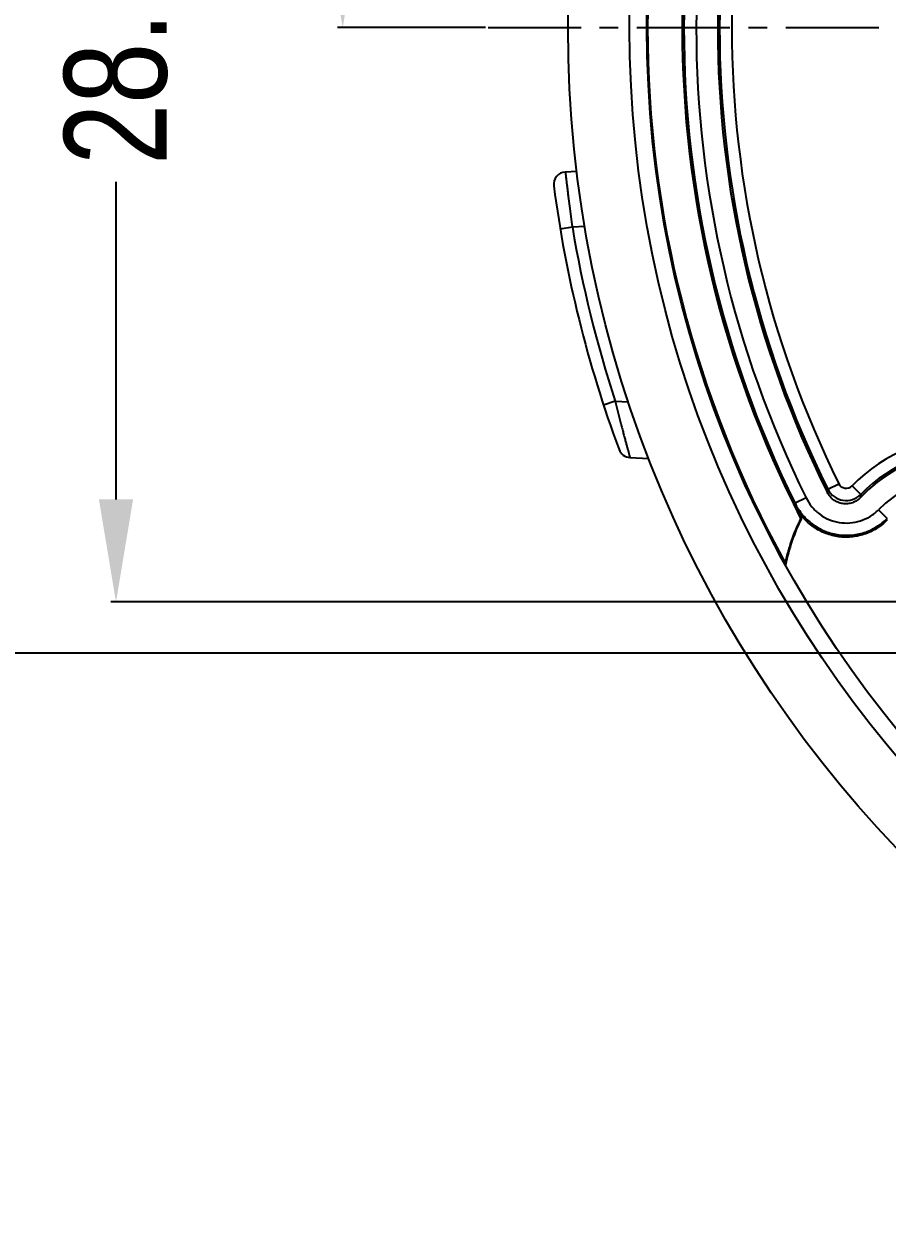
# Model space of a CAD drawing. Header units: millimetres. Extents: x -61 to 249, y -179 to 12.
# Drawn here: x 163.12 to 184.17, y -110.92 to -81.82 of the extents above; entities that cross this region are included whole.
import ezdxf

# ---------------------------------------------------------------- set-up
doc = ezdxf.new("R2010")
doc.units = ezdxf.units.MM
doc.header["$LTSCALE"] = 1.21
doc.header["$MEASUREMENT"] = 0
doc.header["$PDMODE"] = 3
doc.header["$PDSIZE"] = 0.3125
doc.linetypes.add('CENTER', pattern=[0.6, 0.375, -0.075, 0.075, -0.075])
doc.layers.get('0').update_dxf_attribs({"linetype": 'CONTINUOUS'})
doc.layers.get('DEFPOINTS').update_dxf_attribs({"linetype": 'CONTINUOUS'})
doc.layers.add('Dim', color=3, linetype='CONTINUOUS', lineweight=25)
doc.styles.get("Standard").update_dxf_attribs({"font": 'txt', "width": 0.8})
doc.dimstyles.get("Standard").update_dxf_attribs({"dimtxt": 0.15625, "dimasz": 0.1875, "dimexe": 0.125, "dimexo": 0.0625, "dimgap": 0.09, "dimtad": 0, "dimtih": 1, "dimtoh": 1, "dimzin": 4, "dimdsep": 46, "dimtxsty": 'STANDARD', "dimblk": '_FILLED', "dimblk1": '_FILLED', "dimblk2": '_FILLED', "dimcen": 0.09, "dimazin": 1, "dimtp": 0.01, "dimtm": 0.01, "dimtfac": 1, "dimtofl": 0, "dimtmove": 0, "dimatfit": 3, "dimldrblk": '_FILLED', "dimfxl": 1, "dimtolj": 1, "dimtzin": 4, "dimarcsym": 0})

# ---------------------------------------------------------------- blocks, each defined once
blk = doc.blocks.new('_FILLED')
at = {"color": 0, "linetype": 'ByBlock'}
blk.add_solid([(0, 0), (-1, 0.167), (-1, -0.167)], dxfattribs=at)
blk = doc.blocks.new('*D4')
at = {"layer": 'DEFPOINTS', "color": 0}
for p in [(186.2, -67.915), (165.364, -95.915), (186.2, -95.915)]:
    blk.add_point(p, dxfattribs=at)
at = {"layer": 'Dim', "color": 0, "lineweight": -2}
for p, q in [((186.137, -67.915), (165.239, -67.915)), ((165.364, -70.415), (165.364, -78.158)), ((165.364, -93.415), (165.364, -85.672)), ((186.137, -95.915), (165.239, -95.915))]:
    blk.add_line(p, q, dxfattribs=at)
at = {"layer": 'Dim', "color": 0, "lineweight": -2, "xscale": 2.5, "yscale": 2.5, "zscale": 2.5}
for p, rotation in [((165.364, -67.915), 90), ((165.364, -95.915), 270)]:
    blk.add_blockref('_FILLED', p, dxfattribs=dict(at, rotation=rotation))
at = {"layer": 'Dim', "color": 0, "insert": (165.364, -81.915), "char_height": 2.5, "attachment_point": 5, "rotation": 90, "line_spacing_factor": 2.5}
blk.add_mtext('\\A1;28.00', dxfattribs=at)
blk = doc.blocks.new('*D7')
at = {"layer": 'DEFPOINTS', "color": 0}
for p in [(194.385, -66.665), (159.731, -97.165), (194.385, -97.165)]:
    blk.add_point(p, dxfattribs=at)
at = {"layer": 'Dim', "color": 0, "lineweight": -2}
for p, q in [((194.322, -66.665), (159.606, -66.665)), ((159.731, -69.165), (159.731, -78.158)), ((159.731, -94.665), (159.731, -85.672)), ((194.322, -97.165), (159.606, -97.165))]:
    blk.add_line(p, q, dxfattribs=at)
at = {"layer": 'Dim', "color": 0, "lineweight": -2, "xscale": 2.5, "yscale": 2.5, "zscale": 2.5}
for p, rotation in [((159.731, -66.665), 90), ((159.731, -97.165), 270)]:
    blk.add_blockref('_FILLED', p, dxfattribs=dict(at, rotation=rotation))
at = {"layer": 'Dim', "color": 0, "insert": (159.731, -81.915), "char_height": 2.5, "attachment_point": 5, "rotation": 90, "line_spacing_factor": 2.5}
blk.add_mtext('\\A1;30.50', dxfattribs=at)
blk = doc.blocks.new('*D10')
at = {"layer": 'DEFPOINTS', "color": 0}
for p in [(170.892, -67.915), (186.2, -67.915), (174.434, -81.915)]:
    blk.add_point(p, dxfattribs=at)
at = {"layer": 'Dim', "color": 0, "lineweight": -2}
for p, q in [((186.137, -67.915), (170.767, -67.915)), ((170.892, -70.415), (170.892, -71.492)), ((170.892, -79.415), (170.892, -78.338)), ((174.371, -81.915), (170.767, -81.915))]:
    blk.add_line(p, q, dxfattribs=at)
at = {"layer": 'Dim', "color": 0, "lineweight": -2, "xscale": 2.5, "yscale": 2.5, "zscale": 2.5}
for p, rotation in [((170.892, -67.915), 90), ((170.892, -81.915), 270)]:
    blk.add_blockref('_FILLED', p, dxfattribs=dict(at, rotation=rotation))
at = {"layer": 'Dim', "color": 0, "insert": (170.892, -74.915), "char_height": 2.5, "attachment_point": 5, "rotation": 90}
blk.add_mtext('\\A1;14.00', dxfattribs=at)

msp = doc.modelspace()

# ---------------------------------------------------------------- linework, layer by layer
at = {"color": 6, "linetype": 'CENTER', "ltscale": 5}
msp.add_line((174.434, -81.915), (249.018, -81.915), dxfattribs=at)
at = {"color": 7, "linetype": 'Continuous'}
for p, q in [((176.598, -85.42), (176.319, -85.435)), ((176.491, -86.778), (176.195, -86.827)), ((176.796, -86.762), (176.491, -86.778)), ((177.536, -91.023), (177.251, -91.116)), ((177.536, -91.023), (177.861, -91.04)), ((177.894, -92.393), (178.356, -92.418)), ((182.719, -93.168), (182.988, -93.034)), ((183.524, -93.295), (183.31, -93.085)), ((182.19, -93.379), (181.921, -93.512)), ((183.953, -93.67), (184.166, -93.882)), ((182.075, -93.878), (182.056, -93.878))]:
    msp.add_line(p, q, dxfattribs=at)
for radius in [29, 27.5, 27.077]:
    msp.add_circle((205.385, -81.915), radius, dxfattribs=at)
for centre, radius, start, end in [((205.385, -81.915), 27.059, 151.163, 208.837), ((205.385, -81.915), 26.217, 152.851, 207.149), ((205.385, -81.915), 26.174, 153.6989, 206.3011), ((205.385, -81.915), 25.874, 153.6989, 206.3011), ((205.385, -81.915), 25.351, 153.446, 206.554), ((205.385, -81.915), 25.305, 153.5976, 206.4024), ((205.385, -81.915), 25.005, 153.5976, 206.4024), ((176.335, -85.734), 0.3, 93, 187.4897), ((205.385, -81.915), 29.6, 187.4897, 200.3282), ((205.385, -81.915), 29.3, 189.5527, 198.1101), ((186.2, -95.915), 4.045, 88.1643, 135.6025), ((177.91, -92.094), 0.3, 200.3282, 267), ((186.2, -95.915), 3.699, 295.7457, 136.4937), ((186.2, -95.915), 3.745, 88.1643, 135.6025), ((186.2, -95.915), 3.176, 297.2262, 135.0132), ((183.167, -92.945), 0.2, 206.394, 315.6109), ((191.644, -94.495), 9.023, 171.5402, 172.0575), ((183.167, -92.945), 0.5, 206.4188, 315.5861), ((191.23, -94.043), 7.742, 174.4548, 175.0035), ((191.291, -94.807), 9.459, 172.1347, 172.4188), ((205.385, -81.915), 26.2, 206.3862, 207.1682), ((186.2, -95.915), 4.617, 153.825, 168.1428), ((186.2, -95.915), 4.6, 153.7159, 168.7318), ((189.98, -93.728), 8.391, 188.4897, 188.8344)]:
    msp.add_arc(centre, radius, start, end, dxfattribs=at)
for points, knots in [([(176.319, -85.435), (176.319, -85.435), (176.319, -85.437), (176.32, -85.442), (176.321, -85.45), (176.322, -85.462), (176.324, -85.476), (176.327, -85.502), (176.331, -85.541), (176.338, -85.598), (176.346, -85.665), (176.355, -85.744), (176.366, -85.832), (176.378, -85.93), (176.396, -86.075), (176.422, -86.271), (176.455, -86.52), (176.479, -86.69), (176.491, -86.778)], [0, 0, 0, 0, 0.001207, 0.004825, 0.010845, 0.019253, 0.030027, 0.043143, 0.076262, 0.118287, 0.168809, 0.227335, 0.293296, 0.36605, 0.444891, 0.617729, 0.805156, 1, 1, 1, 1]), ([(177.536, -91.023), (177.558, -91.11), (177.6, -91.282), (177.654, -91.494), (177.696, -91.656), (177.726, -91.77), (177.754, -91.878), (177.781, -91.978), (177.805, -92.069), (177.827, -92.15), (177.844, -92.212), (177.856, -92.255), (177.864, -92.283), (177.871, -92.309), (177.877, -92.331), (177.882, -92.349), (177.886, -92.365), (177.889, -92.375), (177.891, -92.382), (177.892, -92.386), (177.893, -92.389), (177.893, -92.391), (177.894, -92.392), (177.894, -92.393), (177.894, -92.393), (177.894, -92.393)], [0, 0, 0, 0, 0.190606, 0.374742, 0.46238, 0.546005, 0.624825, 0.698058, 0.764939, 0.824723, 0.876707, 0.899568, 0.920241, 0.938657, 0.954753, 0.968472, 0.979766, 0.988593, 0.992072, 0.994922, 0.997142, 0.998729, 0.999285, 0.999682, 1, 1, 1, 1]), ([(182.19, -93.379), (182.228, -93.457), (182.324, -93.604), (182.515, -93.784), (182.743, -93.915), (182.995, -93.988), (183.258, -93.999), (183.516, -93.949), (183.754, -93.84), (183.892, -93.731), (183.953, -93.67)], [0, 0, 0, 0, 0.125, 0.25, 0.375, 0.5, 0.625, 0.75, 0.875, 1, 1, 1, 1]), ([(183.517, -93.369), (183.49, -93.398), (183.428, -93.449), (183.319, -93.502), (183.201, -93.527), (183.08, -93.524), (182.964, -93.492), (182.858, -93.433), (182.77, -93.351), (182.725, -93.284), (182.708, -93.248)], [0, 0, 0, 0, 0.125, 0.25, 0.375, 0.5, 0.625, 0.75, 0.875, 1, 1, 1, 1]), ([(184.167, -93.918), (184.128, -93.957), (184.045, -94.032), (183.909, -94.128), (183.762, -94.208), (183.607, -94.269), (183.446, -94.312), (183.226, -94.343), (182.946, -94.332), (182.677, -94.256), (182.477, -94.158), (182.337, -94.067), (182.209, -93.96), (182.094, -93.839), (181.994, -93.705), (181.939, -93.609), (181.914, -93.559)], [0, 0, 0, 0, 0.062528, 0.125055, 0.187583, 0.250111, 0.312639, 0.375166, 0.5, 0.624834, 0.687361, 0.749889, 0.812417, 0.874945, 0.937472, 1, 1, 1, 1]), ([(181.921, -93.512), (181.945, -93.562), (182, -93.658), (182.099, -93.792), (182.213, -93.913), (182.341, -94.02), (182.48, -94.111), (182.678, -94.209), (182.946, -94.286), (183.225, -94.299), (183.444, -94.269), (183.605, -94.228), (183.76, -94.168), (183.907, -94.089), (184.044, -93.994), (184.127, -93.921), (184.166, -93.882)], [0, 0, 0, 0, 0.062527, 0.125054, 0.187582, 0.250109, 0.312637, 0.375164, 0.5, 0.624836, 0.687363, 0.749891, 0.812418, 0.874946, 0.937473, 1, 1, 1, 1])]:
    msp.add_open_spline(points, degree=3, knots=knots, dxfattribs=at)

# ---------------------------------------------------------------- dimensions: what is measured, and where the dimension line sits
at = {"layer": 'Dim'}
for base, p1, p2, override, picture, middle in [((159.731, -97.165), (194.385, -66.665), (194.385, -97.165), {"dimtxt": 2.5, "dimasz": 2.5, "dimtih": 0, "dimtoh": 0, "dimzin": 0, "dimcen": 0.198, "dimadec": 0, "dimazin": 0, "dimtp": 0, "dimtm": 0, "dimtdec": 4, "dimtzin": 0}, '*D7', (159.731, -81.915)), ((165.364, -95.915), (186.2, -67.915), (186.2, -95.915), {"dimtxt": 2.5, "dimasz": 2.5, "dimtih": 0, "dimtoh": 0, "dimzin": 0, "dimcen": 0.198, "dimadec": 0, "dimazin": 0, "dimtp": 0, "dimtm": 0, "dimtdec": 4, "dimtzin": 0}, '*D4', (165.364, -81.915)), ((170.892, -67.915), (174.434, -81.915), (186.2, -67.915), {"dimtxt": 2.5, "dimasz": 2.5, "dimtih": 0, "dimtoh": 0, "dimzin": 0, "dimblk": '_FILLED', "dimcen": 0.198, "dimadec": 0, "dimazin": 0, "dimtp": 0, "dimtm": 0, "dimtdec": 4, "dimtzin": 0}, '*D10', (170.892, -74.915))]:
    dim = msp.add_linear_dim(base=base, p1=p1, p2=p2, angle=90, dimstyle='STANDARD', override=override, dxfattribs=at)
    dim.commit()
    dim.dimension.update_dxf_attribs({"geometry": picture, "text_midpoint": middle})

doc.saveas('drawing.dxf')
